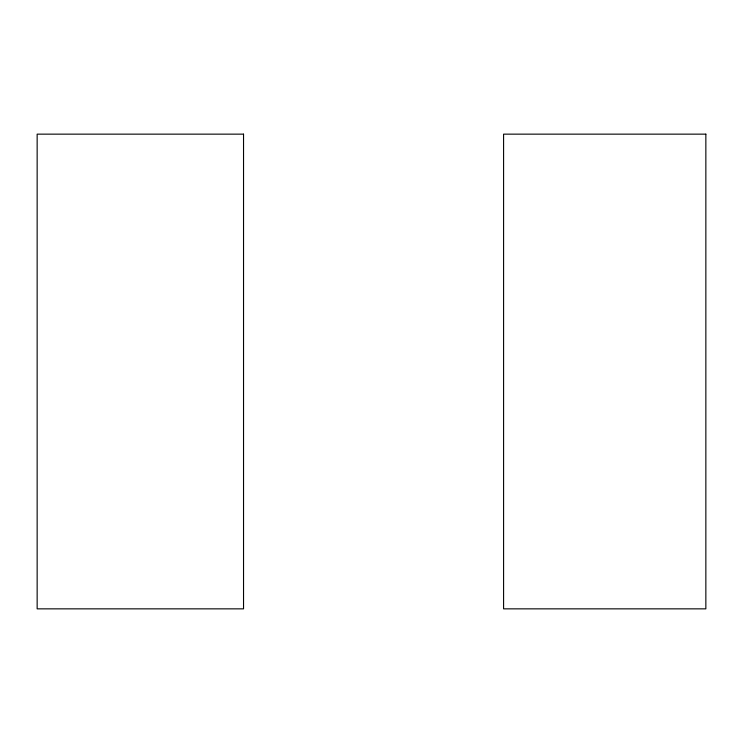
<?xml version="1.0" encoding="UTF-8"?>
<svg xmlns="http://www.w3.org/2000/svg" width="743" height="743" viewBox="0 0 743 743"><rect width="100%" height="100%" fill="white"/><g stroke="black" fill="none" stroke-linecap="round" stroke-linejoin="round"><path stroke-width="1.11" d="M243.537 134.149L37.15 134.149L37.15 608.851L243.537 608.851L243.537 134.149M705.85 134.149L503.587 134.149L503.587 608.851L705.85 608.851L705.85 134.149"/></g></svg>
